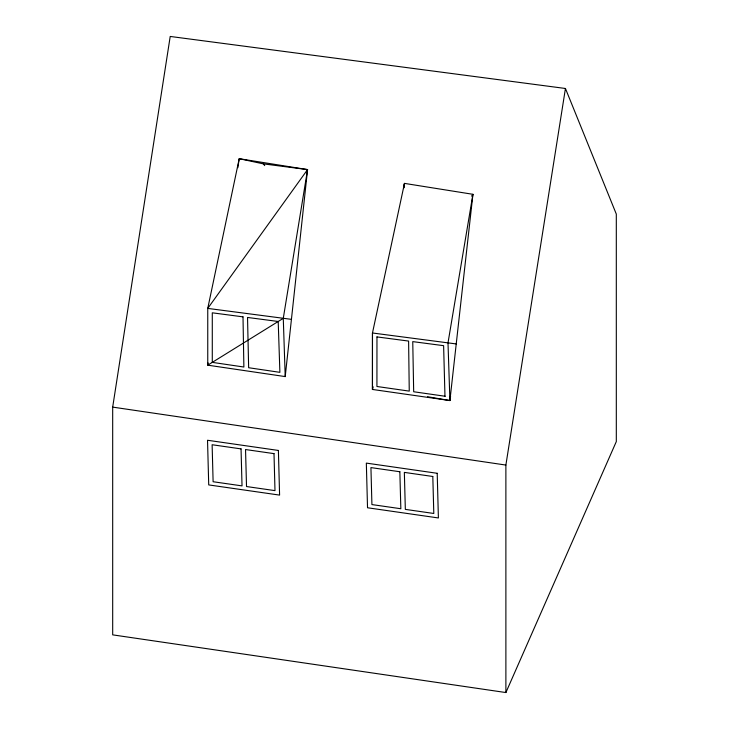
<?xml version="1.0" encoding="UTF-8"?>
<svg xmlns="http://www.w3.org/2000/svg" width="729" height="729" viewBox="0 0 729 729"><rect width="100%" height="100%" fill="white"/><g stroke="black" fill="none" stroke-linecap="round" stroke-linejoin="round"><path stroke-width="1.09" d="M291.436 319.348L307.565 169.593L239.212 158.703L207.756 308.403L207.756 365.174L285.212 376.592L291.436 319.348L207.756 308.403L307.565 169.593L263.297 163.852L239.212 158.703L237.845 167.706M450.385 396.157L449.911 400.549L372.419 389.45L372.473 332.989L404.477 183.389L472.93 194.306L449.911 400.549L427.54 396.722M208.093 362.951L207.756 365.174L283.28 318.336L307.565 169.593L306.535 171.625M372.473 389.168L372.747 387.336M112.685 407.11L170.212 36.45L565.44 88.482L616.306 214.089L616.315 441.574L505.89 692.55L112.694 634.859L112.685 407.11L505.88 465.066L505.89 692.55M403.766 187.882L404.477 183.389L403.775 187.891M505.88 465.066L565.44 88.482M372.947 386.552L372.473 389.45L372.473 332.989L456.308 343.951M450.595 396.421L449.911 400.549L447.998 342.922L472.93 194.306L471.572 196.128M243.003 316.851L212.285 312.814L212.285 362.368L243.878 367.024L243.003 316.814M445.255 396.275L413.68 391.755L412.751 341.619L443.615 345.674L444.972 396.239M263.297 163.852L264.718 165.62M283.28 318.336L285.212 376.592M376.966 336.907L376.929 386.488L409.251 391.118L408.604 341.072L376.966 336.907M278.205 321.48L247.532 317.452L248.644 367.726L279.89 372.337L278.205 321.48M278.396 450.449L207.528 440.261L208.722 484.913L279.59 495.1L278.396 450.449M437.209 473.294L366.332 463.106L367.525 507.767L438.393 517.954L437.209 473.294M241.044 448.891L212.121 444.736L213.114 481.732L242.028 485.888L241.044 448.891M274.004 453.629L245.536 449.538L246.52 486.535L274.988 490.626L274.004 453.629M399.847 471.745L370.933 467.59L371.918 504.577L400.841 508.733L399.847 471.745M432.807 476.484L404.349 472.392L405.333 509.38L433.801 513.471L432.807 476.484"/></g></svg>
